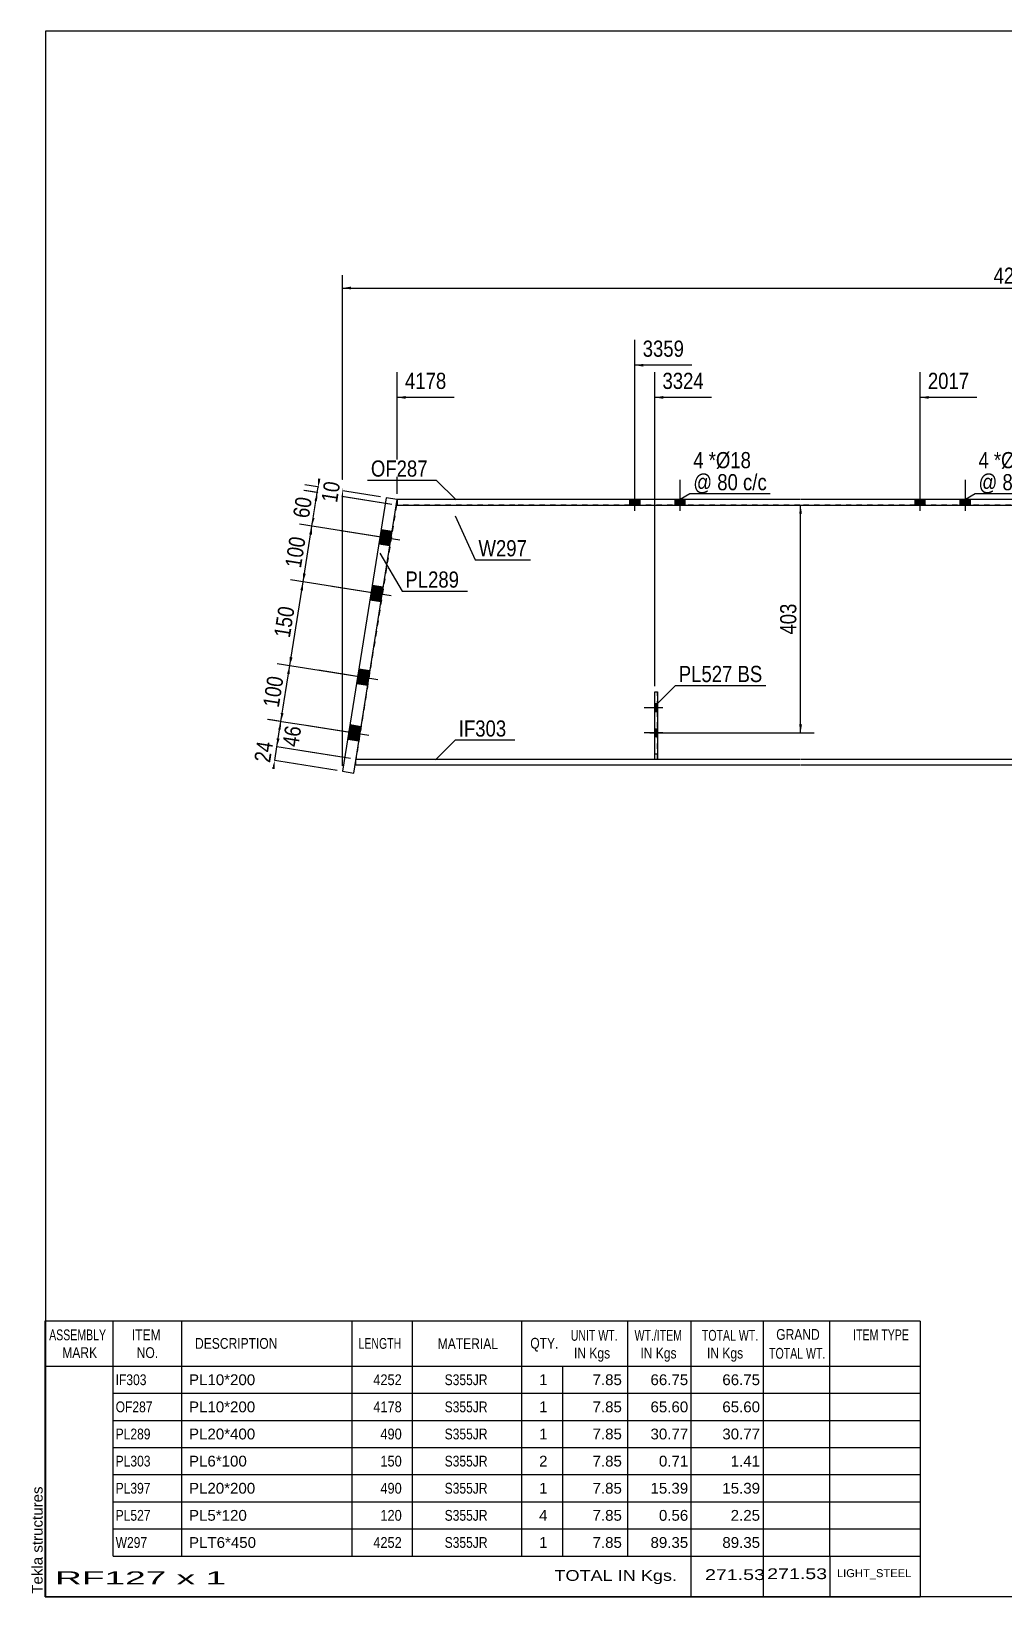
# Model space of a CAD drawing. Header units: millimetres. Extents: x -57 to 345, y -171 to 106.
# Drawn here: x -57.5 to 114.9, y -170.7 to 106.4 of the extents above; entities that cross this region are included whole.
import ezdxf

# ---------------------------------------------------------------- set-up
doc = ezdxf.new("R2010")
doc.units = ezdxf.units.MM
doc.linetypes.add('DXK_LINE_DOT1', pattern=[1.8814, 0.9407, -0.9407])
doc.linetypes.add('DXK_LINE_DOT2', pattern=[3.9198, 1.9599, -1.9599])
doc.styles.add('Arial', font='ARIAL.TTF', dxfattribs={"height": 0.2})
doc.styles.add('Arial Narrow', font='ARIALN.TTF', dxfattribs={"height": 0.2})

# ---------------------------------------------------------------- blocks, each defined once
blk = doc.blocks.new('Unknown-627311287-1210')
at = {"color": 5, "linetype": 'Continuous'}
for p, q in [((345.03, 106.37), (-54.97, 106.37)), ((-54.97, 106.37), (-54.97, -170.63)), ((345.03, -170.63), (345.03, 106.37)), ((-54.97, -170.63), (345.03, -170.63))]:
    blk.add_line(p, q, dxfattribs=at)
at = {"color": 174, "linetype": 'Continuous', "style": 'Arial'}
blk.add_text('Tekla structures', height=1.9102, rotation=90, dxfattribs=at).set_placement((-55.47, -170.13))
blk = doc.blocks.new('Bolt-627311287-1234 - 1231')
at = {"linetype": 'Continuous'}
for points in [[(4.44, 18.17), (4.03, 15.6), (6.01, 15.29), (6.42, 17.86)], [(4.44, 18.17), (4.03, 15.6), (6.01, 15.29), (6.42, 17.86)], [(2.87, 8.3), (2.46, 5.73), (4.44, 5.41), (4.85, 7.98)], [(2.87, 8.3), (2.46, 5.73), (4.44, 5.41), (4.85, 7.98)], [(0.52, -6.52), (0.11, -9.09), (2.08, -9.4), (2.49, -6.83)], [(0.52, -6.52), (0.11, -9.09), (2.08, -9.4), (2.49, -6.83)], [(-1.05, -16.39), (-1.46, -18.96), (0.51, -19.28), (0.92, -16.71)], [(-1.05, -16.39), (-1.46, -18.96), (0.51, -19.28), (0.92, -16.71)]]:
    blk.add_hatch(color=3, dxfattribs=at).paths.add_polyline_path(points)
at = {"color": 3, "linetype": 'Continuous'}
for p, q in [((7.78, 16.32), (-2.67, 17.99)), ((7.78, 16.32), (-2.67, 17.99)), ((6.42, 17.86), (4.44, 18.17)), ((6.42, 17.86), (4.44, 18.17)), ((6.01, 15.29), (4.03, 15.6)), ((6.01, 15.29), (4.03, 15.6)), ((6.21, 6.45), (-4.25, 8.11)), ((6.21, 6.45), (-4.25, 8.11)), ((4.44, 5.41), (2.46, 5.73)), ((4.44, 5.41), (2.46, 5.73)), ((4.85, 7.98), (2.87, 8.3)), ((4.85, 7.98), (2.87, 8.3)), ((3.86, -8.37), (-6.6, -6.7)), ((3.86, -8.37), (-6.6, -6.7)), ((2.49, -6.83), (0.52, -6.52)), ((2.49, -6.83), (0.52, -6.52)), ((2.08, -9.4), (0.11, -9.09)), ((2.08, -9.4), (0.11, -9.09)), ((2.29, -18.24), (-8.17, -16.58)), ((2.29, -18.24), (-8.17, -16.58)), ((0.92, -16.71), (-1.05, -16.39)), ((0.92, -16.71), (-1.05, -16.39)), ((0.51, -19.28), (-1.46, -18.96)), ((0.51, -19.28), (-1.46, -18.96))]:
    blk.add_line(p, q, dxfattribs=at)
blk = doc.blocks.new('Part-627311287-1254 - 1231')
at = {"color": 7, "linetype": 'DXK_LINE_DOT1'}
for p, q in [((7.16, 22.5), (0, -22.5)), ((28.11, 22.5), (7.31, 22.5)), ((78.61, 22.5), (28.21, 22.5)), ((129.11, 22.5), (78.71, 22.5)), ((235.5, 22.5), (129.21, 22.5)), ((235.5, -22.5), (235.5, 22.5)), ((28.11, -22.5), (0, -22.5)), ((78.61, -22.5), (28.21, -22.5)), ((129.11, -22.5), (78.71, -22.5)), ((235.5, -22.5), (129.21, -22.5))]:
    blk.add_line(p, q, dxfattribs=at)
at = {"color": 2, "linetype": 'Continuous'}
blk.add_line((7.16, 22.5), (7.31, 22.5), dxfattribs=at)
blk = doc.blocks.new('Bolt-627311287-4415 - 1231')
at = {"linetype": 'Continuous'}
for points in [[(100.81, 23.5), (99.01, 23.5), (99.01, 22.5), (100.81, 22.5)], [(100.81, 23.5), (99.01, 23.5), (99.01, 22.5), (100.81, 22.5)], [(108.81, 23.5), (107.01, 23.5), (107.01, 22.5), (108.81, 22.5)], [(108.81, 23.5), (107.01, 23.5), (107.01, 22.5), (108.81, 22.5)]]:
    blk.add_hatch(color=3, dxfattribs=at).paths.add_polyline_path(points)
at = {"color": 3, "linetype": 'Continuous'}
for p, q in [((99.91, 21.5), (99.91, 27)), ((99.91, 21.5), (99.91, 27)), ((107.91, 21.5), (107.91, 27)), ((107.91, 21.5), (107.91, 27)), ((99.01, 22.5), (99.01, 23.5)), ((99.01, 22.5), (99.01, 23.5)), ((100.81, 22.5), (100.81, 23.5)), ((100.81, 22.5), (100.81, 23.5)), ((107.01, 22.5), (107.01, 23.5)), ((107.01, 22.5), (107.01, 23.5)), ((108.81, 22.5), (108.81, 23.5)), ((108.81, 22.5), (108.81, 23.5))]:
    blk.add_line(p, q, dxfattribs=at)
blk = doc.blocks.new('Bolt-627311287-3758 - 1231')
at = {"linetype": 'Continuous'}
for points in [[(53.41, -14.07), (53.41, -12.67), (52.91, -12.67), (52.91, -14.07)], [(53.41, -18.5), (53.41, -17.1), (52.91, -17.1), (52.91, -18.5)]]:
    blk.add_hatch(color=3, dxfattribs=at).paths.add_polyline_path(points)
at = {"color": 3, "linetype": 'Continuous'}
for p, q in [((54.36, -13.37), (51.06, -13.37)), ((53.41, -12.67), (52.91, -12.67)), ((53.41, -14.07), (52.91, -14.07)), ((54.36, -17.8), (51.06, -17.8)), ((53.41, -17.1), (52.91, -17.1)), ((53.41, -18.5), (52.91, -18.5))]:
    blk.add_line(p, q, dxfattribs=at)
blk = doc.blocks.new('Part-627311287-1276 - 1231')
at = {"color": 2, "linetype": 'Continuous'}
for p, q in [((5.34, 23.8), (-2.36, -24.59)), ((-0.38, -24.9), (7.31, 23.49)), ((7.31, 23.49), (5.34, 23.8)), ((-2.36, -24.59), (-0.38, -24.9))]:
    blk.add_line(p, q, dxfattribs=at)
blk = doc.blocks.new('Bolt-627311287-3759 - 1231')
at = {"color": 3, "linetype": 'DXK_LINE_DOT2'}
for p, q in [((53.41, -12.67), (52.91, -12.67)), ((54.21, -13.37), (52.91, -13.37)), ((53.41, -14.07), (52.91, -14.07)), ((53.41, -17.1), (52.91, -17.1)), ((54.21, -17.8), (52.91, -17.8)), ((53.41, -18.5), (52.91, -18.5))]:
    blk.add_line(p, q, dxfattribs=at)
blk = doc.blocks.new('Part-627311287-1320 - 1231')
at = {"color": 2, "linetype": 'Continuous'}
for p, q in [((0, -23.5), (0, -22.5)), ((28.11, -22.5), (0, -22.5)), ((28.11, -23.5), (0, -23.5)), ((52.91, -22.5), (28.21, -22.5)), ((78.61, -23.5), (28.21, -23.5)), ((78.61, -22.5), (53.41, -22.5)), ((129.11, -22.5), (78.71, -22.5)), ((129.11, -23.5), (78.71, -23.5)), ((171.51, -22.5), (129.21, -22.5)), ((235.5, -23.5), (129.21, -23.5)), ((235.5, -22.5), (172.01, -22.5)), ((235.5, -23.5), (235.5, -22.5))]:
    blk.add_line(p, q, dxfattribs=at)
blk = doc.blocks.new('Part-627311287-1342 - 1231')
at = {"color": 2, "linetype": 'Continuous'}
for p, q in [((7.31, 23.5), (7.31, 22.5)), ((28.11, 23.5), (7.31, 23.5)), ((7.31, 22.5), (28.11, 22.5)), ((78.61, 23.5), (28.21, 23.5)), ((28.21, 22.5), (78.61, 22.5)), ((129.11, 23.5), (78.71, 23.5)), ((78.71, 22.5), (129.11, 22.5)), ((235.5, 23.5), (129.21, 23.5)), ((129.21, 22.5), (235.5, 22.5)), ((235.5, 22.5), (235.5, 23.5))]:
    blk.add_line(p, q, dxfattribs=at)
blk = doc.blocks.new('Part-627311287-3754 - 1231')
at = {"color": 2, "linetype": 'Continuous'}
for p, q in [((52.91, -22.5), (52.91, -10.5)), ((52.91, -10.5), (53.41, -10.5)), ((53.41, -10.5), (53.41, -22.5)), ((53.41, -22.5), (52.91, -22.5))]:
    blk.add_line(p, q, dxfattribs=at)
at = {"color": 7, "linetype": 'DXK_LINE_DOT1'}
blk.add_line((52.91, -21.5), (53.41, -21.5), dxfattribs=at)
blk = doc.blocks.new('Part-627311287-3755 - 1231')
at = {"color": 7, "linetype": 'DXK_LINE_DOT1'}
for p, q in [((52.91, -22.5), (52.91, -10.5)), ((52.91, -10.5), (53.41, -10.5)), ((53.41, -22.5), (53.41, -10.5)), ((53.41, -22.5), (52.91, -22.5))]:
    blk.add_line(p, q, dxfattribs=at)
blk = doc.blocks.new('Bolt-627311287-4416 - 1231')
at = {"linetype": 'Continuous'}
for points in [[(50.31, 23.5), (48.51, 23.5), (48.51, 22.5), (50.31, 22.5)], [(50.31, 23.5), (48.51, 23.5), (48.51, 22.5), (50.31, 22.5)], [(58.31, 23.5), (56.51, 23.5), (56.51, 22.5), (58.31, 22.5)], [(58.31, 23.5), (56.51, 23.5), (56.51, 22.5), (58.31, 22.5)]]:
    blk.add_hatch(color=3, dxfattribs=at).paths.add_polyline_path(points)
at = {"color": 3, "linetype": 'Continuous'}
for p, q in [((49.41, 21.5), (49.41, 27)), ((49.41, 21.5), (49.41, 27)), ((57.41, 21.5), (57.41, 27)), ((57.41, 21.5), (57.41, 27)), ((48.51, 22.5), (48.51, 23.5)), ((48.51, 22.5), (48.51, 23.5)), ((50.31, 22.5), (50.31, 23.5)), ((50.31, 22.5), (50.31, 23.5)), ((56.51, 22.5), (56.51, 23.5)), ((56.51, 22.5), (56.51, 23.5)), ((58.31, 22.5), (58.31, 23.5)), ((58.31, 22.5), (58.31, 23.5))]:
    blk.add_line(p, q, dxfattribs=at)
blk = doc.blocks.new('StraightDimension-627311287-3416 - 1231')
at = {"linetype": 'Continuous'}
for points in [[(-13.77, -17.21), (-13.29, -15.76), (-13.28, -17.29)], [(-13.52, -18.83), (-14, -20.27), (-14.02, -18.75)]]:
    blk.add_hatch(color=7, dxfattribs=at).paths.add_polyline_path(points)
at = {"color": 7, "linetype": 'Continuous'}
for p, q in [((-0.27, -17.83), (-15.66, -15.39)), ((-14, -20.27), (-13.29, -15.76)), ((-0.99, -22.34), (-16.37, -19.9))]:
    blk.add_line(p, q, dxfattribs=at)
at = {"color": 0}
blk.add_wipeout([(-8.97, -16.3), (-13.12, -15.64), (-13.88, -20.44), (-9.73, -21.1)], dxfattribs=at)
at = {"color": 3, "style": 'Arial Narrow'}
blk.add_text('46', height=2.863, rotation=80.9647, dxfattribs=at).set_placement((-10.23, -20.41))
blk = doc.blocks.new('StraightDimension-627311287-3413 - 1231')
at = {"linetype": 'Continuous'}
for points in [[(-8.27, 17.36), (-7.79, 18.8), (-7.78, 17.28)], [(-8.88, 10.37), (-9.36, 8.93), (-9.37, 10.45)]]:
    blk.add_hatch(color=7, dxfattribs=at).paths.add_polyline_path(points)
at = {"color": 7, "linetype": 'Continuous'}
for p, q in [((5.23, 16.73), (-10.01, 19.15)), ((-9.36, 8.93), (-7.79, 18.8)), ((3.66, 6.86), (-11.58, 9.28))]:
    blk.add_line(p, q, dxfattribs=at)
at = {"color": 0}
blk.add_wipeout([(-8.2, 17.19), (-12.35, 17.85), (-13.4, 11.25), (-9.25, 10.59)], dxfattribs=at)
at = {"color": 3, "style": 'Arial Narrow'}
blk.add_text('100', height=2.863, rotation=80.9647, dxfattribs=at).set_placement((-9.75, 11.27))
blk = doc.blocks.new('StraightDimension-627311287-4297 - 1231')
at = {"linetype": 'Continuous'}
blk.add_hatch(color=7, dxfattribs=at).paths.add_polyline_path([(8.81, 41.33), (7.31, 41.58), (8.81, 41.83)])
at = {"color": 7, "linetype": 'Continuous'}
for p, q in [((7.31, 24.49), (7.31, 46.08)), ((17.38, 41.58), (7.31, 41.58))]:
    blk.add_line(p, q, dxfattribs=at)
at = {"color": 0}
blk.add_wipeout([(16.6, 42.48), (16.6, 46.68), (8.09, 46.68), (8.09, 42.48)], dxfattribs=at)
at = {"color": 3, "style": 'Arial Narrow'}
blk.add_text('4178', height=2.863, dxfattribs=at).set_placement((8.69, 43.08))
blk = doc.blocks.new('StraightDimension-627311287-3414 - 1231')
at = {"linetype": 'Continuous'}
for points in [[(-9.84, 7.48), (-9.36, 8.93), (-9.35, 7.4)], [(-11.23, -4.45), (-11.72, -5.89), (-11.73, -4.37)]]:
    blk.add_hatch(color=7, dxfattribs=at).paths.add_polyline_path(points)
at = {"color": 7, "linetype": 'Continuous'}
for p, q in [((-11.72, -5.89), (-9.36, 8.93)), ((3.66, 6.86), (-11.58, 9.28)), ((1.3, -7.96), (-13.94, -5.54))]:
    blk.add_line(p, q, dxfattribs=at)
at = {"color": 0}
blk.add_wipeout([(-10.16, 4.84), (-14.31, 5.5), (-15.36, -1.1), (-11.21, -1.76)], dxfattribs=at)
at = {"color": 3, "style": 'Arial Narrow'}
blk.add_text('150', height=2.863, rotation=80.9647, dxfattribs=at).set_placement((-11.71, -1.07))
blk = doc.blocks.new('StraightDimension-627311287-4295 - 1231')
at = {"linetype": 'Continuous'}
blk.add_hatch(color=7, dxfattribs=at).paths.add_polyline_path([(54.41, 41.33), (52.91, 41.58), (54.41, 41.83)])
at = {"color": 7, "linetype": 'Continuous'}
for p, q in [((52.91, -9.5), (52.91, 46.08)), ((62.97, 41.58), (52.91, 41.58))]:
    blk.add_line(p, q, dxfattribs=at)
at = {"color": 0}
blk.add_wipeout([(62.19, 42.48), (62.19, 46.68), (53.68, 46.68), (53.68, 42.48)], dxfattribs=at)
at = {"color": 3, "style": 'Arial Narrow'}
blk.add_text('3324', height=2.863, dxfattribs=at).set_placement((54.28, 43.08))
blk = doc.blocks.new('StraightDimension-627311287-3412 - 1231')
at = {"linetype": 'Continuous'}
for points in [[(-7.33, 23.31), (-6.84, 24.75), (-6.83, 23.23)], [(-7.31, 20.24), (-7.79, 18.8), (-7.8, 20.32)]]:
    blk.add_hatch(color=7, dxfattribs=at).paths.add_polyline_path(points)
at = {"color": 7, "linetype": 'Continuous'}
for p, q in [((6.33, 22.66), (-9.07, 25.1)), ((-7.79, 18.8), (-6.84, 24.75)), ((5.23, 16.73), (-10.01, 19.15))]:
    blk.add_line(p, q, dxfattribs=at)
at = {"color": 0}
blk.add_wipeout([(-7.08, 24.2), (-11.23, 24.86), (-11.99, 20.06), (-7.85, 19.4)], dxfattribs=at)
at = {"color": 3, "style": 'Arial Narrow'}
blk.add_text('60', height=2.863, rotation=80.9647, dxfattribs=at).set_placement((-8.35, 20.09))
blk = doc.blocks.new('StraightDimension-627311287-3020 - 1231')
at = {"linetype": 'Continuous'}
for points in [[(-0.86, 60.69), (-2.36, 60.94), (-0.86, 61.19)], [(234, 61.19), (235.5, 60.94), (234, 60.69)]]:
    blk.add_hatch(color=7, dxfattribs=at).paths.add_polyline_path(points)
at = {"color": 7, "linetype": 'Continuous'}
for p, q in [((-2.36, -23.59), (-2.36, 63.19)), ((235.5, 25.5), (235.5, 63.19)), ((-2.36, 60.94), (235.5, 60.94))]:
    blk.add_line(p, q, dxfattribs=at)
at = {"color": 0}
blk.add_wipeout([(120.83, 61.09), (120.83, 65.29), (112.31, 65.29), (112.31, 61.09)], dxfattribs=at)
at = {"color": 3, "style": 'Arial Narrow'}
blk.add_text('4275', height=2.863, dxfattribs=at).set_placement((112.91, 61.69))
blk = doc.blocks.new('StraightDimension-627311287-3411 - 1231')
at = {"linetype": 'Continuous'}
for points in [[(-6.21, 27.16), (-6.69, 25.71), (-6.7, 27.24)], [(-7.33, 23.31), (-6.84, 24.75), (-6.83, 23.23)]]:
    blk.add_hatch(color=7, dxfattribs=at).paths.add_polyline_path(points)
at = {"color": 7, "linetype": 'Continuous'}
for p, q in [((6.33, 22.66), (-9.21, 25.13)), ((4.35, 23.96), (-9.06, 26.09)), ((-6.84, 24.75), (-6.69, 25.71))]:
    blk.add_line(p, q, dxfattribs=at)
at = {"color": 0}
blk.add_wipeout([(-2.09, 26.95), (-6.24, 27.61), (-7, 22.81), (-2.85, 22.15)], dxfattribs=at)
at = {"color": 3, "style": 'Arial Narrow'}
blk.add_text('10', height=2.863, rotation=80.9647, dxfattribs=at).set_placement((-3.35, 22.84))
blk = doc.blocks.new('StraightDimension-627311287-3415 - 1231')
at = {"linetype": 'Continuous'}
for points in [[(-12.2, -7.33), (-11.72, -5.89), (-11.71, -7.41)], [(-12.8, -14.32), (-13.29, -15.76), (-13.3, -14.24)]]:
    blk.add_hatch(color=7, dxfattribs=at).paths.add_polyline_path(points)
at = {"color": 7, "linetype": 'Continuous'}
for p, q in [((1.3, -7.96), (-13.94, -5.54)), ((-13.29, -15.76), (-11.72, -5.89)), ((-0.27, -17.83), (-15.51, -15.41))]:
    blk.add_line(p, q, dxfattribs=at)
at = {"color": 0}
blk.add_wipeout([(-12.13, -7.5), (-16.27, -6.84), (-17.32, -13.44), (-13.17, -14.1)], dxfattribs=at)
at = {"color": 3, "style": 'Arial Narrow'}
blk.add_text('100', height=2.863, rotation=80.9647, dxfattribs=at).set_placement((-13.67, -13.42))
blk = doc.blocks.new('StraightDimension-627311287-3417 - 1231')
at = {"linetype": 'Continuous'}
for points in [[(-13.52, -18.83), (-14, -20.27), (-14.02, -18.75)], [(-14.87, -24.12), (-14.39, -22.68), (-14.38, -24.2)]]:
    blk.add_hatch(color=7, dxfattribs=at).paths.add_polyline_path(points)
at = {"color": 7, "linetype": 'Continuous'}
for p, q in [((-0.99, -22.34), (-16.23, -19.92)), ((-14.39, -22.68), (-14, -20.27)), ((-3.35, -24.43), (-16.61, -22.32))]:
    blk.add_line(p, q, dxfattribs=at)
at = {"color": 0}
blk.add_wipeout([(-13.96, -19.05), (-18.11, -18.39), (-18.87, -23.19), (-14.72, -23.85)], dxfattribs=at)
at = {"color": 3, "style": 'Arial Narrow'}
blk.add_text('24', height=2.863, rotation=80.9647, dxfattribs=at).set_placement((-15.22, -23.16))
blk = doc.blocks.new('StraightDimension-627311287-4129 - 1231')
at = {"linetype": 'Continuous'}
for points in [[(78.48, 21), (78.73, 22.5), (78.98, 21)], [(78.98, -16.3), (78.73, -17.8), (78.48, -16.3)]]:
    blk.add_hatch(color=7, dxfattribs=at).paths.add_polyline_path(points)
at = {"color": 7, "linetype": 'Continuous'}
for p, q in [((54.41, 22.5), (81.13, 22.5)), ((78.73, -17.8), (78.73, 22.5)), ((52.06, -17.8), (81.13, -17.8))]:
    blk.add_line(p, q, dxfattribs=at)
at = {"color": 0}
blk.add_wipeout([(78.58, 5.69), (74.38, 5.69), (74.38, -0.99), (78.58, -0.99)], dxfattribs=at)
at = {"color": 3, "style": 'Arial Narrow'}
blk.add_text('403', height=2.863, rotation=90.0002, dxfattribs=at).set_placement((77.98, -0.39))
blk = doc.blocks.new('StraightDimension-627311287-4294 - 1231')
at = {"linetype": 'Continuous'}
blk.add_hatch(color=7, dxfattribs=at).paths.add_polyline_path([(101.41, 41.33), (99.91, 41.58), (101.41, 41.83)])
at = {"color": 7, "linetype": 'Continuous'}
for p, q in [((99.91, 26.8), (99.91, 46.08)), ((109.97, 41.58), (99.91, 41.58))]:
    blk.add_line(p, q, dxfattribs=at)
at = {"color": 0}
blk.add_wipeout([(109.19, 42.48), (109.19, 46.68), (100.68, 46.68), (100.68, 42.48)], dxfattribs=at)
at = {"color": 3, "style": 'Arial Narrow'}
blk.add_text('2017', height=2.863, dxfattribs=at).set_placement((101.28, 43.08))
blk = doc.blocks.new('StraightDimension-627311287-4296 - 1231')
at = {"linetype": 'Continuous'}
blk.add_hatch(color=7, dxfattribs=at).paths.add_polyline_path([(50.91, 47.03), (49.41, 47.28), (50.91, 47.53)])
at = {"color": 7, "linetype": 'Continuous'}
for p, q in [((49.41, 26.8), (49.41, 51.78)), ((59.47, 47.28), (49.41, 47.28))]:
    blk.add_line(p, q, dxfattribs=at)
at = {"color": 0}
blk.add_wipeout([(58.69, 48.18), (58.69, 52.38), (50.18, 52.38), (50.18, 48.18)], dxfattribs=at)
at = {"color": 3, "style": 'Arial Narrow'}
blk.add_text('3359', height=2.863, dxfattribs=at).set_placement((50.78, 48.78))
blk = doc.blocks.new('CBS_BOM-627311287-5101')
at = {"color": 7, "linetype": 'Continuous'}
for p, q in [((-55.01, -129.86), (-55.01, -121.86)), ((-55, -121.86), (99.92, -121.86)), ((-43.01, -129.86), (-43.01, -121.86)), ((-30.82, -129.86), (-30.82, -121.86)), ((-0.65, -129.86), (-0.65, -121.86)), ((10.03, -129.86), (10.03, -121.86)), ((29.35, -129.86), (29.35, -121.86)), ((48.15, -129.86), (48.15, -121.86)), ((59.36, -129.86), (59.36, -121.86)), ((72.14, -129.86), (72.14, -121.86)), ((83.9, -129.86), (83.9, -121.86)), ((99.92, -121.87), (99.91, -129.85)), ((-55.01, -129.86), (99.92, -129.86)), ((-55.01, -134.66), (-55.01, -129.86)), ((-43.01, -134.66), (-43.01, -129.86)), ((-30.82, -134.66), (-30.82, -129.86)), ((-0.65, -134.66), (-0.65, -129.86)), ((10.03, -134.66), (10.03, -129.86)), ((29.35, -134.66), (29.35, -129.86)), ((36.61, -134.66), (36.61, -129.86)), ((48.15, -134.66), (48.15, -129.86)), ((59.36, -134.66), (59.36, -129.86)), ((72.14, -134.66), (72.14, -129.86)), ((83.91, -134.66), (83.91, -129.86)), ((99.92, -129.86), (99.92, -134.66)), ((-55.01, -139.46), (-55.01, -134.66)), ((-43.01, -134.66), (99.92, -134.66)), ((-43.01, -139.46), (-43.01, -134.66)), ((-30.82, -139.46), (-30.82, -134.66)), ((-0.65, -139.46), (-0.65, -134.66)), ((10.03, -139.46), (10.03, -134.66)), ((29.35, -139.46), (29.35, -134.66)), ((36.61, -139.46), (36.61, -134.66)), ((48.15, -139.46), (48.15, -134.66)), ((59.36, -139.46), (59.36, -134.66)), ((72.14, -139.46), (72.14, -134.66)), ((83.91, -139.46), (83.91, -134.66)), ((99.92, -134.66), (99.92, -139.46)), ((-55.01, -144.26), (-55.01, -139.46)), ((-43.01, -139.46), (99.92, -139.46)), ((-43.01, -144.26), (-43.01, -139.46)), ((-30.82, -144.26), (-30.82, -139.46)), ((-0.65, -144.26), (-0.65, -139.46)), ((10.03, -144.26), (10.03, -139.46)), ((29.35, -144.26), (29.35, -139.46)), ((36.61, -144.26), (36.61, -139.46)), ((48.15, -144.26), (48.15, -139.46)), ((59.36, -144.26), (59.36, -139.46)), ((72.14, -144.26), (72.14, -139.46)), ((83.91, -144.26), (83.91, -139.46)), ((99.92, -139.46), (99.92, -144.26)), ((-55.01, -149.06), (-55.01, -144.26)), ((-43.01, -144.26), (99.92, -144.26)), ((-43.01, -149.06), (-43.01, -144.26)), ((-30.82, -149.06), (-30.82, -144.26)), ((-0.65, -149.06), (-0.65, -144.26)), ((10.03, -149.06), (10.03, -144.26)), ((29.35, -149.06), (29.35, -144.26)), ((36.61, -149.06), (36.61, -144.26)), ((48.15, -149.06), (48.15, -144.26)), ((59.36, -149.06), (59.36, -144.26)), ((72.14, -149.06), (72.14, -144.26)), ((83.91, -149.06), (83.91, -144.26)), ((99.92, -144.26), (99.92, -149.06)), ((-55.01, -153.86), (-55.01, -149.06)), ((-43.01, -149.06), (99.92, -149.06)), ((-43.01, -153.86), (-43.01, -149.06)), ((-30.82, -153.86), (-30.82, -149.06)), ((-0.65, -153.86), (-0.65, -149.06)), ((10.03, -153.86), (10.03, -149.06)), ((29.35, -153.86), (29.35, -149.06)), ((36.61, -153.86), (36.61, -149.06)), ((48.15, -153.86), (48.15, -149.06)), ((59.36, -153.86), (59.36, -149.06)), ((72.14, -153.86), (72.14, -149.06)), ((83.91, -153.86), (83.91, -149.06)), ((99.92, -149.06), (99.92, -153.86)), ((-55.01, -158.66), (-55.01, -153.86)), ((-43.01, -153.86), (99.92, -153.86)), ((-43.01, -158.66), (-43.01, -153.86)), ((-30.82, -158.66), (-30.82, -153.86)), ((-0.65, -158.66), (-0.65, -153.86)), ((10.03, -158.66), (10.03, -153.86)), ((29.35, -158.66), (29.35, -153.86)), ((36.61, -158.66), (36.61, -153.86)), ((48.15, -158.66), (48.15, -153.86)), ((59.36, -158.66), (59.36, -153.86)), ((72.14, -158.66), (72.14, -153.86)), ((83.91, -158.66), (83.91, -153.86)), ((99.92, -153.86), (99.92, -158.66)), ((-55.01, -163.46), (-55.01, -158.66)), ((-43.01, -158.66), (99.92, -158.66)), ((-43.01, -163.46), (-43.01, -158.66)), ((-30.82, -163.46), (-30.82, -158.66)), ((-0.65, -163.46), (-0.65, -158.66)), ((10.03, -163.46), (10.03, -158.66)), ((29.35, -163.46), (29.35, -158.66)), ((36.61, -163.46), (36.61, -158.66)), ((48.15, -163.46), (48.15, -158.66)), ((59.36, -163.46), (59.36, -158.66)), ((72.14, -163.46), (72.14, -158.66)), ((83.91, -163.46), (83.91, -158.66)), ((99.92, -158.66), (99.92, -163.46)), ((-55.01, -170.66), (-55.01, -163.48)), ((-43.01, -163.46), (99.92, -163.46)), ((59.36, -170.66), (59.36, -163.48)), ((72.14, -170.66), (72.14, -163.48)), ((83.95, -170.66), (83.95, -163.48)), ((99.92, -163.46), (99.92, -170.66)), ((-55.01, -170.66), (99.92, -170.66))]:
    blk.add_line(p, q, dxfattribs=at)
at = {"color": 3, "linetype": 'Continuous', "style": 'Arial'}
for s, height, width, p in [('ASSEMBLY', 1.91, 0.7, (-54.32, -125.28)), ('ITEM', 1.91, 0.8, (-39.68, -125.28)), ('UNIT WT.', 1.91, 0.7, (38.04, -125.36)), ('WT./ITEM', 1.91, 0.7, (49.33, -125.36)), ('TOTAL WT.', 1.91, 0.7, (61.26, -125.36)), ('GRAND', 1.91, 0.8, (74.42, -125.2)), ('ITEM TYPE', 1.91, 0.7, (88.05, -125.28)), ('MARK', 1.91, 0.8, (-52, -128.42)), ('NO.', 1.91, 0.8, (-38.82, -128.42)), ('DESCRIPTION', 1.9102, 0.8, (-28.49, -126.79)), ('LENGTH', 1.91, 0.7, (0.45, -126.79)), ('MATERIAL', 1.91, 0.8, (14.48, -126.84)), ('QTY.', 1.91, 0.8, (30.87, -126.76)), ('IN Kgs', 1.91, 0.8, (38.61, -128.5)), ('IN Kgs', 1.91, 0.8, (50.37, -128.5)), ('IN Kgs', 1.91, 0.8, (62.16, -128.5)), ('TOTAL WT.', 1.91, 0.7, (73.16, -128.54))]:
    blk.add_text(s, height=height, dxfattribs=dict(at, width=width)).set_placement(p)
at = {"color": 7, "linetype": 'Continuous', "style": 'Arial'}
for s, width, p in [('IF303', 0.8, (-42.55, -133.22)), ('4252', 0.85, (3.07, -133.22)), ('S355JR', 0.8, (15.71, -133.22)), ('OF287', 0.8, (-42.55, -138.02)), ('4178', 0.85, (3.07, -138.02)), ('S355JR', 0.8, (15.71, -138.02)), ('PL289', 0.8, (-42.55, -142.82)), ('490', 0.85, (4.33, -142.82)), ('S355JR', 0.8, (15.71, -142.82)), ('PL303', 0.8, (-42.55, -147.62)), ('150', 0.85, (4.33, -147.62)), ('S355JR', 0.8, (15.71, -147.62)), ('PL397', 0.8, (-42.55, -152.42)), ('490', 0.85, (4.33, -152.42)), ('S355JR', 0.8, (15.71, -152.42)), ('PL527', 0.8, (-42.55, -157.22)), ('120', 0.85, (4.33, -157.22)), ('S355JR', 0.8, (15.71, -157.22)), ('W297', 0.8, (-42.55, -162.02)), ('4252', 0.85, (3.07, -162.02)), ('S355JR', 0.8, (15.71, -162.02))]:
    blk.add_text(s, height=1.91, dxfattribs=dict(at, width=width)).set_placement(p)
for s, p in [('PL10*200', (-29.56, -133.22)), ('1', (32.43, -133.22)), ('7.85', (41.9, -133.22)), ('66.75', (52.16, -133.22)), ('66.75', (64.88, -133.22)), ('PL10*200', (-29.56, -138.02)), ('1', (32.43, -138.02)), ('7.85', (41.9, -138.02)), ('65.60', (52.16, -138.02)), ('65.60', (64.88, -138.02)), ('PL20*400', (-29.56, -142.82)), ('1', (32.43, -142.82)), ('7.85', (41.9, -142.82)), ('30.77', (52.16, -142.82)), ('30.77', (64.88, -142.82)), ('PL6*100', (-29.56, -147.62)), ('2', (32.43, -147.62)), ('7.85', (41.9, -147.62)), ('0.71', (53.65, -147.62)), ('1.41', (66.36, -147.62)), ('PL20*200', (-29.56, -152.42)), ('1', (32.43, -152.42)), ('7.85', (41.9, -152.42)), ('15.39', (52.16, -152.42)), ('15.39', (64.88, -152.42)), ('PL5*120', (-29.56, -157.22)), ('4', (32.43, -157.22)), ('7.85', (41.9, -157.22)), ('0.56', (53.65, -157.22)), ('2.25', (66.36, -157.22)), ('PLT6*450', (-29.56, -162.02)), ('1', (32.43, -162.02)), ('7.85', (41.9, -162.02)), ('89.35', (52.16, -162.02)), ('89.35', (64.88, -162.02))]:
    blk.add_text(s, height=1.91, dxfattribs=at).set_placement(p)
at = {"color": 6, "linetype": 'Continuous', "style": 'Arial'}
for s, height, width, p in [('RF127 x 1', 2.292, 2.05, (-53.28, -168.47)), ('TOTAL IN Kgs.', 1.9102, 1.2, (35.15, -167.86)), ('271.53', 1.91, 1.3, (61.81, -167.71)), ('271.53', 1.91, 1.3, (72.82, -167.55))]:
    blk.add_text(s, height=height, dxfattribs=dict(at, width=width)).set_placement(p)
blk.add_text('LIGHT_STEEL', height=1.4135, dxfattribs=at).set_placement((85.17, -167.2))
blk = doc.blocks.new('Mark-627311287-4421 - 1231')
at = {"color": 0}
blk.add_wipeout([(112.07, 29.05), (112.07, 32.05), (110.24, 32.05), (110.24, 29.05)], dxfattribs=at)
blk.add_wipeout([(112.07, 29.05), (112.07, 32.05), (110.24, 32.05), (110.24, 29.05)], dxfattribs=at)
blk.add_wipeout([(114.24, 29.05), (114.24, 32.05), (112.97, 32.05), (112.97, 29.05)], dxfattribs=at)
blk.add_wipeout([(114.24, 29.05), (114.24, 32.05), (112.97, 32.05), (112.97, 29.05)], dxfattribs=at)
blk.add_wipeout([(120.46, 29.05), (120.46, 32.05), (114.24, 32.05), (114.24, 29.05)], dxfattribs=at)
blk.add_wipeout([(120.46, 29.05), (120.46, 32.05), (114.24, 32.05), (114.24, 29.05)], dxfattribs=at)
at = {"color": 3, "style": 'Arial Narrow'}
blk.add_text('*', height=2.86, dxfattribs=at).set_placement((112.97, 29.05))
at = {"color": 0}
blk.add_wipeout([(123.26, 25.15), (123.26, 28.15), (110.24, 28.15), (110.24, 25.15)], dxfattribs=at)
blk.add_wipeout([(123.26, 25.15), (123.26, 28.15), (110.24, 28.15), (110.24, 25.15)], dxfattribs=at)
at = {"color": 7, "linetype": 'Continuous'}
for p, q in [((107.91, 23.55), (109.64, 24.55)), ((109.64, 24.55), (123.86, 24.55))]:
    blk.add_line(p, q, dxfattribs=at)
at = {"color": 3, "style": 'Arial Narrow'}
for s, height, p in [('4', 2.86, (110.24, 29.05)), ('Ø18', 2.863, (114.24, 29.05)), ('@ 80 c/', 2.863, (110.24, 25.15)), ('c', 2.86, (121.61, 25.15))]:
    blk.add_text(s, height=height, dxfattribs=at).set_placement(p)
blk = doc.blocks.new('Mark-627311287-1249 - 1231')
at = {"color": 0}
blk.add_wipeout([(30.29, 13.46), (30.29, 16.46), (21.7, 16.46), (21.7, 13.46)], dxfattribs=at)
blk.add_wipeout([(30.29, 13.46), (30.29, 16.46), (21.7, 16.46), (21.7, 13.46)], dxfattribs=at)
at = {"color": 7, "linetype": 'Continuous'}
for p, q in [((17.57, 20.6), (21.1, 12.86)), ((21.1, 12.86), (30.89, 12.86))]:
    blk.add_line(p, q, dxfattribs=at)
at = {"color": 3, "style": 'Arial Narrow'}
blk.add_text('W297', height=2.863, dxfattribs=at).set_placement((21.7, 13.46))
blk = doc.blocks.new('Mark-627311287-1272 - 1231')
at = {"color": 0}
blk.add_wipeout([(18.26, 7.92), (18.26, 10.92), (8.76, 10.92), (8.76, 7.92)], dxfattribs=at)
blk.add_wipeout([(18.26, 7.92), (18.26, 10.92), (8.76, 10.92), (8.76, 7.92)], dxfattribs=at)
at = {"color": 7, "linetype": 'Continuous'}
for p, q in [((4.22, 14.03), (8.16, 7.32)), ((8.16, 7.32), (19.76, 7.32))]:
    blk.add_line(p, q, dxfattribs=at)
at = {"color": 3, "style": 'Arial Narrow'}
blk.add_text('PL289', height=2.863, dxfattribs=at).set_placement((8.76, 7.92))
blk = doc.blocks.new('Mark-627311287-1316 - 1231')
at = {"color": 0}
blk.add_wipeout([(26.62, -18.44), (26.62, -15.44), (18.21, -15.44), (18.21, -18.44)], dxfattribs=at)
blk.add_wipeout([(26.62, -18.44), (26.62, -15.44), (18.21, -15.44), (18.21, -18.44)], dxfattribs=at)
at = {"color": 7, "linetype": 'Continuous'}
for p, q in [((14.08, -22.58), (17.61, -19.04)), ((17.61, -19.04), (28.12, -19.04))]:
    blk.add_line(p, q, dxfattribs=at)
at = {"color": 3, "style": 'Arial Narrow'}
blk.add_text('IF303', height=2.863, dxfattribs=at).set_placement((18.21, -18.44))
blk = doc.blocks.new('Mark-627311287-4422 - 1231')
at = {"color": 0}
blk.add_wipeout([(61.57, 29.05), (61.57, 32.05), (59.74, 32.05), (59.74, 29.05)], dxfattribs=at)
blk.add_wipeout([(61.57, 29.05), (61.57, 32.05), (59.74, 32.05), (59.74, 29.05)], dxfattribs=at)
blk.add_wipeout([(63.74, 29.05), (63.74, 32.05), (62.47, 32.05), (62.47, 29.05)], dxfattribs=at)
blk.add_wipeout([(63.74, 29.05), (63.74, 32.05), (62.47, 32.05), (62.47, 29.05)], dxfattribs=at)
blk.add_wipeout([(69.96, 29.05), (69.96, 32.05), (63.74, 32.05), (63.74, 29.05)], dxfattribs=at)
blk.add_wipeout([(69.96, 29.05), (69.96, 32.05), (63.74, 32.05), (63.74, 29.05)], dxfattribs=at)
at = {"color": 3, "style": 'Arial Narrow'}
blk.add_text('*', height=2.86, dxfattribs=at).set_placement((62.47, 29.05))
at = {"color": 0}
blk.add_wipeout([(72.76, 25.15), (72.76, 28.15), (59.74, 28.15), (59.74, 25.15)], dxfattribs=at)
blk.add_wipeout([(72.76, 25.15), (72.76, 28.15), (59.74, 28.15), (59.74, 25.15)], dxfattribs=at)
at = {"color": 7, "linetype": 'Continuous'}
for p, q in [((57.41, 23.55), (59.14, 24.55)), ((59.14, 24.55), (73.36, 24.55))]:
    blk.add_line(p, q, dxfattribs=at)
at = {"color": 3, "style": 'Arial Narrow'}
for s, height, p in [('4', 2.86, (59.74, 29.05)), ('Ø18', 2.863, (63.74, 29.05)), ('@ 80 c/', 2.863, (59.74, 25.15)), ('c', 2.86, (71.11, 25.15))]:
    blk.add_text(s, height=height, dxfattribs=at).set_placement(p)
blk = doc.blocks.new('Mark-627311287-1338 - 1231')
at = {"color": 7, "linetype": 'Continuous'}
blk.add_line((17.73, 23.43), (14.2, 26.96), dxfattribs=at)
at = {"color": 0}
blk.add_wipeout([(12.7, 27.56), (12.7, 30.56), (2.65, 30.56), (2.65, 27.56)], dxfattribs=at)
blk.add_wipeout([(12.7, 27.56), (12.7, 30.56), (2.65, 30.56), (2.65, 27.56)], dxfattribs=at)
at = {"color": 7, "linetype": 'Continuous'}
blk.add_line((2.05, 26.96), (14.2, 26.96), dxfattribs=at)
at = {"color": 3, "style": 'Arial Narrow'}
blk.add_text('OF287', height=2.863, dxfattribs=at).set_placement((2.65, 27.56))
blk = doc.blocks.new('MarkSet-627311287-3777 - 1231')
at = {"color": 0}
blk.add_wipeout([(66.67, -8.79), (66.67, -5.79), (57.17, -5.79), (57.17, -8.79)], dxfattribs=at)
blk.add_wipeout([(66.67, -8.79), (66.67, -5.79), (57.17, -5.79), (57.17, -8.79)], dxfattribs=at)
at = {"color": 7, "linetype": 'Continuous'}
blk.add_line((53.03, -12.93), (56.57, -9.39), dxfattribs=at)
at = {"color": 0}
blk.add_wipeout([(71.96, -8.79), (71.96, -5.79), (67.57, -5.79), (67.57, -8.79)], dxfattribs=at)
blk.add_wipeout([(71.96, -8.79), (71.96, -5.79), (67.57, -5.79), (67.57, -8.79)], dxfattribs=at)
at = {"color": 7, "linetype": 'Continuous'}
blk.add_line((56.57, -9.39), (72.56, -9.39), dxfattribs=at)
at = {"color": 3, "style": 'Arial Narrow'}
for s, p in [('PL527', (57.17, -8.79)), ('BS', (67.57, -8.79))]:
    blk.add_text(s, height=2.863, dxfattribs=at).set_placement(p)

msp = doc.modelspace()

# ---------------------------------------------------------------- block references
for name in ['Unknown-627311287-1210', 'Bolt-627311287-4416 - 1231', 'Bolt-627311287-4415 - 1231', 'Part-627311287-1276 - 1231', 'Part-627311287-1254 - 1231', 'Part-627311287-1342 - 1231', 'Bolt-627311287-1234 - 1231', 'Part-627311287-3754 - 1231', 'Part-627311287-3755 - 1231', 'Bolt-627311287-3758 - 1231', 'Bolt-627311287-3759 - 1231', 'Part-627311287-1320 - 1231', 'CBS_BOM-627311287-5101']:
    msp.add_blockref(name, (0, 0))

# ---------------------------------------------------------------- next in the draw order: block references
for name in ['StraightDimension-627311287-4297 - 1231', 'StraightDimension-627311287-4295 - 1231', 'StraightDimension-627311287-3413 - 1231', 'StraightDimension-627311287-3416 - 1231']:
    msp.add_blockref(name, (0, 0))

# ---------------------------------------------------------------- next in the draw order: block references
for name in ['StraightDimension-627311287-3412 - 1231', 'StraightDimension-627311287-3414 - 1231']:
    msp.add_blockref(name, (0, 0))

# ---------------------------------------------------------------- next in the draw order: block references
msp.add_blockref('StraightDimension-627311287-3020 - 1231', (0, 0))

# ---------------------------------------------------------------- next in the draw order: block references
for name in ['StraightDimension-627311287-4296 - 1231', 'StraightDimension-627311287-4294 - 1231', 'StraightDimension-627311287-3411 - 1231', 'StraightDimension-627311287-4129 - 1231', 'Mark-627311287-1249 - 1231', 'StraightDimension-627311287-3415 - 1231', 'Mark-627311287-1316 - 1231']:
    msp.add_blockref(name, (0, 0))

# ---------------------------------------------------------------- next in the draw order: block references
for name in ['Mark-627311287-1338 - 1231', 'Mark-627311287-4422 - 1231', 'Mark-627311287-4421 - 1231', 'Mark-627311287-1272 - 1231', 'MarkSet-627311287-3777 - 1231', 'StraightDimension-627311287-3417 - 1231']:
    msp.add_blockref(name, (0, 0))

doc.saveas('drawing.dxf')
